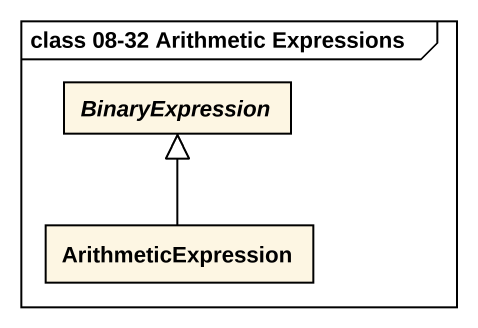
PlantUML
@startuml
mainframe class 08-32 Arithmetic Expressions
hide circle
hide empty members
abstract class BinaryExpression
class ArithmeticExpression
ArithmeticExpression -up-|> BinaryExpression
@enduml
